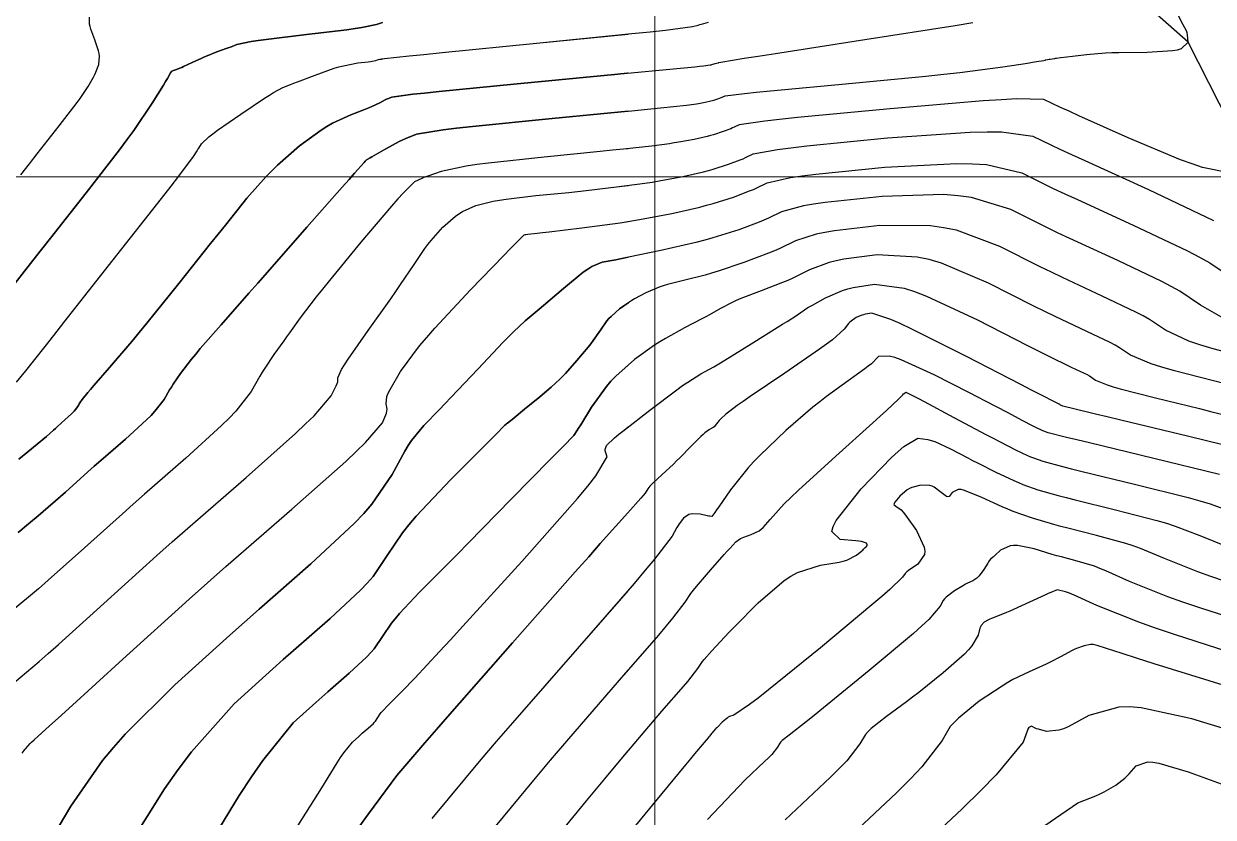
# Model space of a CAD drawing. Header units: metres. Extents: x 837117 to 838477, y 1189012 to 1191015.
# Drawn here: x 837839.2 to 837909.5, y 1189576 to 1189622.9 of the extents above; entities that cross this region are included whole.
import ezdxf

# ---------------------------------------------------------------- set-up
doc = ezdxf.new("R2010")
doc.units = ezdxf.units.M
doc.header["$LTSCALE"] = 0.3
doc.layers.add('COORD', color=7, linetype='Continuous', lineweight=20)
doc.layers.add('DRENAJE', color=5, linetype='Continuous', lineweight=25)
doc.layers.add('COTAS 10', color=1, linetype='Continuous')
doc.layers.add('COTAS INT', color=252, linetype='Continuous')

msp = doc.modelspace()

# ---------------------------------------------------------------- linework, layer by layer
at = {"layer": 'COORD'}
for p, q in [((837876.514, 1189013.872), (837876.514, 1191013.872)), ((837476.514, 1189613.872), (838476.514, 1189613.872))]:
    msp.add_line(p, q, dxfattribs=at)
at = {"layer": 'COTAS 10'}
for points, elevation in [([(837838.869, 1189597.172), (837839.417, 1189597.614), (837840.509, 1189598.518), (837840.92, 1189598.889), (837841.038, 1189598.994), (837841.158, 1189599.1), (837841.608, 1189599.491), (837841.998, 1189599.845), (837842.08, 1189599.927), (837842.152, 1189600.002), (837842.317, 1189600.216), (837842.421, 1189600.392), (837842.453, 1189600.444), (837842.487, 1189600.496), (837842.621, 1189600.694), (837842.959, 1189601.11), (837843.12, 1189601.3), (837843.311, 1189601.522), (837844.249, 1189602.594), (837845.564, 1189604.136), (837845.993, 1189604.655), (837846.451, 1189605.213), (837848.341, 1189607.559), (837850.222, 1189609.917), (837850.674, 1189610.483), (837851.097, 1189611.01), (837852.375, 1189612.599), (837853.513, 1189613.889), (837853.846, 1189614.228), (837854.187, 1189614.559), (837855.488, 1189615.691), (837856.775, 1189616.632), (837857.108, 1189616.842), (837857.43, 1189617.031), (837858.511, 1189617.535), (837859.392, 1189617.864), (837859.589, 1189617.943), (837859.765, 1189618.017), (837860.232, 1189618.243), (837860.544, 1189618.411), (837860.623, 1189618.45), (837860.698, 1189618.485), (837860.943, 1189618.581), (837862.184, 1189618.742), (837862.888, 1189618.817), (837863.749, 1189618.905), (837868.157, 1189619.337), (837872.877, 1189619.79), (837873.933, 1189619.892), (837874.881, 1189619.983), (837877.401, 1189620.229), (837878.868, 1189620.376), (837879.152, 1189620.405), (837879.384, 1189620.43), (837879.78, 1189620.477), (837879.837, 1189620.492), (837879.873, 1189620.502), (837879.946, 1189620.522), (837880.025, 1189620.544), (837880.069, 1189620.556), (837880.151, 1189620.579), (837880.27, 1189620.613), (837880.299, 1189620.621), (837880.414, 1189620.652), (837881.795, 1189620.876), (837882.622, 1189621.005), (837883.642, 1189621.165), (837888.933, 1189621.983), (837894.273, 1189622.818), (837895.324, 1189622.987)], 1760), ([(837874.923, 1189619.987), (837874.881, 1189619.983), (837873.933, 1189619.892), (837872.877, 1189619.79), (837868.157, 1189619.337), (837863.749, 1189618.905), (837862.888, 1189618.817), (837862.184, 1189618.742), (837860.943, 1189618.581), (837860.698, 1189618.485), (837860.623, 1189618.45), (837860.544, 1189618.411), (837860.232, 1189618.243), (837859.765, 1189618.017), (837859.589, 1189617.943), (837859.392, 1189617.864), (837858.511, 1189617.535), (837857.43, 1189617.031), (837857.108, 1189616.842), (837856.775, 1189616.632), (837855.488, 1189615.691), (837854.187, 1189614.559), (837853.846, 1189614.228), (837853.513, 1189613.889), (837852.375, 1189612.599), (837851.097, 1189611.01), (837850.674, 1189610.483), (837850.222, 1189609.917), (837848.341, 1189607.559), (837846.451, 1189605.213), (837845.993, 1189604.655), (837845.564, 1189604.136), (837844.249, 1189602.594), (837843.311, 1189601.522), (837843.12, 1189601.3), (837842.959, 1189601.11), (837842.621, 1189600.694), (837842.487, 1189600.496), (837842.453, 1189600.444), (837842.421, 1189600.392), (837842.317, 1189600.216), (837842.152, 1189600.002), (837842.08, 1189599.927), (837841.998, 1189599.845), (837841.608, 1189599.491), (837841.158, 1189599.1), (837841.038, 1189598.994), (837840.92, 1189598.889), (837840.509, 1189598.518), (837839.417, 1189597.614), (837838.869, 1189597.172)], 1760), ([(837910.038, 1189605.575), (837908.787, 1189606.282), (837907.559, 1189607.104), (837907.062, 1189607.38), (837906.498, 1189607.675), (837903.893, 1189608.913), (837901.068, 1189610.21), (837900.364, 1189610.542), (837899.696, 1189610.862), (837897.565, 1189611.924), (837895.24, 1189612.644), (837894.448, 1189612.749), (837893.592, 1189612.814), (837889.966, 1189612.709), (837886.589, 1189612.343), (837885.89, 1189612.244), (837885.294, 1189612.145), (837883.995, 1189611.795), (837883.224, 1189611.423), (837882.961, 1189611.31), (837882.676, 1189611.193), (837881.469, 1189610.736), (837879.942, 1189610.252), (837879.456, 1189610.119), (837878.942, 1189609.986), (837876.857, 1189609.507), (837874.948, 1189609.112), (837874.546, 1189609.032), (837874.198, 1189608.965), (837873.398, 1189608.829), (837872.774, 1189608.557), (837872.538, 1189608.404), (837872.275, 1189608.219), (837871.094, 1189607.269), (837869.919, 1189606.263), (837869.66, 1189606.042), (837869.428, 1189605.846), (837868.83, 1189605.346), (837868.148, 1189604.704), (837867.865, 1189604.419), (837867.54, 1189604.086), (837866.025, 1189602.495), (837864.45, 1189600.83), (837864.089, 1189600.451), (837863.759, 1189600.106), (837862.835, 1189599.158), (837862.113, 1189598.278), (837861.911, 1189597.977), (837861.707, 1189597.651), (837860.962, 1189596.268), (837859.767, 1189594.518), (837859.281, 1189593.961), (837858.727, 1189593.372), (837856.162, 1189590.986), (837853.099, 1189588.313), (837852.231, 1189587.544), (837851.355, 1189586.763), (837848.117, 1189583.838), (837845.167, 1189580.91), (837844.473, 1189580.126), (837843.831, 1189579.355), (837841.955, 1189576.667), (837840.258, 1189573.802)], 1770), ([(837840.258, 1189573.802), (837841.955, 1189576.667), (837843.831, 1189579.355), (837844.473, 1189580.126), (837845.167, 1189580.91), (837848.117, 1189583.838), (837851.355, 1189586.763), (837852.231, 1189587.544), (837853.099, 1189588.313), (837856.162, 1189590.986), (837858.727, 1189593.372), (837859.281, 1189593.961), (837859.767, 1189594.518), (837860.962, 1189596.268), (837861.707, 1189597.651), (837861.911, 1189597.977), (837862.113, 1189598.278), (837862.835, 1189599.158), (837863.759, 1189600.106), (837864.089, 1189600.451), (837864.45, 1189600.83), (837866.025, 1189602.495), (837867.54, 1189604.086), (837867.865, 1189604.419), (837868.148, 1189604.704), (837868.83, 1189605.346), (837869.428, 1189605.846), (837869.66, 1189606.042), (837869.919, 1189606.263), (837871.094, 1189607.269), (837872.275, 1189608.219), (837872.538, 1189608.404), (837872.774, 1189608.557), (837873.398, 1189608.829), (837874.198, 1189608.965), (837874.546, 1189609.032), (837874.923, 1189609.107)], 1770), ([(837909.923, 1189596.258), (837906.026, 1189597.221), (837902.224, 1189598.132), (837901.479, 1189598.312), (837900.868, 1189598.461), (837899.771, 1189598.736), (837899.531, 1189598.822), (837899.459, 1189598.852), (837899.385, 1189598.884), (837899.098, 1189599.018), (837898.649, 1189599.248), (837898.473, 1189599.341), (837898.274, 1189599.445), (837897.368, 1189599.926), (837896.062, 1189600.609), (837895.61, 1189600.841), (837895.12, 1189601.091), (837893.024, 1189602.151), (837891.09, 1189603.036), (837890.701, 1189603.176), (837890.376, 1189603.272), (837889.732, 1189603.238), (837889.317, 1189602.819), (837889.137, 1189602.671), (837888.929, 1189602.509), (837887.939, 1189601.811), (837886.659, 1189600.879), (837886.269, 1189600.57), (837885.862, 1189600.239), (837884.26, 1189598.86), (837882.72, 1189597.396), (837882.352, 1189597.011), (837882.01, 1189596.635), (837880.986, 1189595.351), (837880.293, 1189594.364), (837880.16, 1189594.176), (837880.051, 1189594.024), (837879.872, 1189593.78), (837879.759, 1189593.797), (837879.693, 1189593.81), (837879.611, 1189593.826), (837879.193, 1189593.914), (837878.728, 1189593.948), (837878.618, 1189593.93), (837878.515, 1189593.9), (837878.211, 1189593.694), (837877.954, 1189593.358), (837877.88, 1189593.246), (837877.806, 1189593.126), (837877.53, 1189592.623), (837876.496, 1189591.263), (837875.944, 1189590.602), (837875.277, 1189589.818), (837871.905, 1189585.957), (837868.079, 1189581.582), (837867.126, 1189580.473), (837866.218, 1189579.409), (837863.32, 1189575.937)], 1780), ([(837874.923, 1189589.413), (837871.905, 1189585.957), (837868.079, 1189581.582), (837867.126, 1189580.473), (837866.218, 1189579.409), (837863.32, 1189575.937)], 1780), ([(837912.373, 1189585.16), (837907.25, 1189586.8), (837906.132, 1189587.181), (837905.145, 1189587.528), (837902.663, 1189588.518), (837901.31, 1189589.134), (837901.034, 1189589.247), (837900.801, 1189589.335), (837900.314, 1189589.444), (837899.936, 1189589.3), (837899.771, 1189589.228), (837899.58, 1189589.143), (837898.673, 1189588.722), (837897.728, 1189588.284), (837897.513, 1189588.189), (837897.318, 1189588.105), (837896.785, 1189587.894), (837896.42, 1189587.756), (837896.332, 1189587.719), (837896.25, 1189587.681), (837896, 1189587.545), (837895.814, 1189587.343), (837895.771, 1189587.264), (837895.733, 1189587.174), (837895.629, 1189586.763), (837895.266, 1189586.133), (837895.065, 1189585.904), (837894.82, 1189585.652), (837893.569, 1189584.545), (837892.121, 1189583.382), (837891.75, 1189583.094), (837891.394, 1189582.821), (837890.217, 1189581.958), (837889.311, 1189581.243), (837889.125, 1189581.064), (837888.967, 1189580.893), (837888.631, 1189580.34), (837887.861, 1189579.347), (837887.43, 1189578.898), (837886.904, 1189578.374), (837884.218, 1189575.851)], 1790)]:
    msp.add_lwpolyline(points, dxfattribs=dict(at, elevation=elevation))
at = {"layer": 'COTAS INT'}
for points, elevation in [([(837860.392, 1189622.993), (837860.035, 1189622.866), (837859.18, 1189622.687), (837858.769, 1189622.625), (837858.283, 1189622.557), (837855.899, 1189622.27), (837853.518, 1189621.984), (837853.034, 1189621.918), (837852.626, 1189621.858), (837851.785, 1189621.687), (837851.393, 1189621.537), (837851.268, 1189621.491), (837851.136, 1189621.442), (837850.599, 1189621.247), (837850.018, 1189621.023), (837849.858, 1189620.956), (837849.699, 1189620.887), (837849.126, 1189620.619), (837848.627, 1189620.382), (837848.515, 1189620.332), (837848.413, 1189620.289), (837848.139, 1189620.191), (837847.972, 1189620.129), (837847.938, 1189620.109), (837847.909, 1189620.088), (837847.848, 1189620.003), (837847.667, 1189619.672), (837847.562, 1189619.496), (837847.434, 1189619.284), (837846.773, 1189618.212), (837845.678, 1189616.603), (837845.275, 1189616.051), (837844.83, 1189615.453), (837842.866, 1189612.911), (837840.758, 1189610.24), (837840.223, 1189609.562), (837839.709, 1189608.909), (837838.028, 1189606.772)], 1756), ([(837838.028, 1189606.772), (837839.709, 1189608.909), (837840.223, 1189609.562), (837840.758, 1189610.24), (837842.866, 1189612.911), (837844.83, 1189615.453), (837845.275, 1189616.051), (837845.678, 1189616.603), (837846.773, 1189618.212), (837847.434, 1189619.284), (837847.562, 1189619.496), (837847.667, 1189619.672), (837847.848, 1189620.003), (837847.909, 1189620.088), (837847.938, 1189620.109), (837847.972, 1189620.129), (837848.139, 1189620.191), (837848.413, 1189620.289), (837848.515, 1189620.332), (837848.627, 1189620.382), (837849.126, 1189620.619), (837849.699, 1189620.887), (837849.858, 1189620.956), (837850.018, 1189621.023), (837850.599, 1189621.247), (837851.136, 1189621.442), (837851.268, 1189621.491), (837851.393, 1189621.537), (837851.785, 1189621.687), (837852.626, 1189621.858), (837853.034, 1189621.918), (837853.518, 1189621.984), (837855.899, 1189622.27), (837858.283, 1189622.557), (837858.769, 1189622.625), (837859.18, 1189622.687), (837860.035, 1189622.866), (837860.392, 1189622.993)], 1756), ([(837838.737, 1189601.726), (837839.3, 1189602.403), (837840.426, 1189603.831), (837840.942, 1189604.485), (837841.546, 1189605.251), (837844.467, 1189608.951), (837847.323, 1189612.583), (837847.888, 1189613.307), (837848.353, 1189613.909), (837849.217, 1189615.063), (837849.423, 1189615.396), (837849.475, 1189615.481), (837849.524, 1189615.561), (837849.682, 1189615.824), (837850.125, 1189616.238), (837850.354, 1189616.415), (837850.629, 1189616.618), (837852.008, 1189617.576), (837853.412, 1189618.507), (837853.703, 1189618.693), (837853.953, 1189618.848), (837854.501, 1189619.149), (837854.959, 1189619.321), (837855.152, 1189619.394), (837855.372, 1189619.479), (837856.406, 1189619.88), (837857.535, 1189620.279), (837857.815, 1189620.362), (837858.081, 1189620.434), (837858.925, 1189620.595), (837859.55, 1189620.67), (837859.677, 1189620.688), (837859.785, 1189620.704), (837860.009, 1189620.751), (837860.103, 1189620.784), (837860.153, 1189620.798), (837860.241, 1189620.816), (837860.335, 1189620.83), (837860.363, 1189620.835), (837860.393, 1189620.84), (837860.509, 1189620.86), (837861.965, 1189621.012), (837862.838, 1189621.1), (837863.916, 1189621.207), (837869.509, 1189621.763), (837875.137, 1189622.33), (837876.237, 1189622.446), (837877.137, 1189622.544), (837878.734, 1189622.746), (837879.063, 1189622.837), (837879.164, 1189622.865), (837879.27, 1189622.894), (837879.689, 1189623.008)], 1758), ([(837838.834, 1189592.835), (837839.453, 1189593.344), (837840.02, 1189593.818), (837841.639, 1189595.226), (837842.963, 1189596.419), (837843.344, 1189596.757), (837843.731, 1189597.099), (837845.18, 1189598.361), (837846.437, 1189599.5), (837846.703, 1189599.764), (837846.933, 1189600.006), (837847.467, 1189600.697), (837847.8, 1189601.265), (837847.904, 1189601.43), (837848.013, 1189601.598), (837848.446, 1189602.236), (837849.096, 1189603.081), (837849.341, 1189603.38), (837849.615, 1189603.707), (837850.84, 1189605.123), (837852.478, 1189606.98), (837853.012, 1189607.585), (837853.581, 1189608.23), (837855.927, 1189610.886), (837858.01, 1189613.245), (837858.414, 1189613.702), (837858.742, 1189614.074), (837859.301, 1189614.712), (837859.361, 1189614.784), (837859.374, 1189614.8), (837859.421, 1189614.847), (837859.447, 1189614.865), (837859.459, 1189614.873), (837859.481, 1189614.883), (837859.663, 1189614.985), (837859.771, 1189615.046), (837859.904, 1189615.122), (837860.592, 1189615.518), (837861.387, 1189615.949), (837861.588, 1189616.047), (837861.78, 1189616.136), (837862.404, 1189616.382), (837863.981, 1189616.638), (837864.774, 1189616.734), (837865.722, 1189616.841), (837870.433, 1189617.318), (837875.131, 1189617.769), (837876.07, 1189617.861), (837876.852, 1189617.937), (837878.371, 1189618.093), (837878.843, 1189618.156), (837878.965, 1189618.175), (837879.084, 1189618.194), (837879.482, 1189618.269), (837879.825, 1189618.348), (837879.91, 1189618.37), (837879.99, 1189618.392), (837880.242, 1189618.472), (837880.441, 1189618.547), (837880.488, 1189618.567), (837880.532, 1189618.585), (837880.659, 1189618.647), (837881.814, 1189618.791), (837882.505, 1189618.861), (837883.358, 1189618.945), (837887.779, 1189619.36), (837892.536, 1189619.818), (837893.6, 1189619.929), (837894.554, 1189620.034), (837897.087, 1189620.358), (837898.565, 1189620.588), (837898.854, 1189620.634), (837899.091, 1189620.673), (837899.514, 1189620.748), (837899.599, 1189620.771), (837899.624, 1189620.777), (837899.649, 1189620.782), (837899.743, 1189620.799), (837899.845, 1189620.815), (837899.875, 1189620.819), (837899.906, 1189620.824), (837900.023, 1189620.844), (837900.17, 1189620.866), (837900.22, 1189620.873), (837900.274, 1189620.881), (837900.501, 1189620.91), (837900.892, 1189620.958), (837901.227, 1189620.999), (837902.045, 1189621.098), (837903.178, 1189621.191), (837903.555, 1189621.208), (837903.958, 1189621.221), (837905.641, 1189621.238), (837907.143, 1189621.323), (837907.432, 1189621.379), (837907.666, 1189621.45), (837908.054, 1189621.822), (837908.026, 1189622.264), (837907.999, 1189622.378), (837907.962, 1189622.488), (837907.759, 1189622.857), (837907.473, 1189623.419)], 1762), ([(837838.993, 1189613.987), (837839.505, 1189614.638), (837839.971, 1189615.229), (837841.265, 1189616.871), (837842.132, 1189617.993), (837842.328, 1189618.257), (837842.506, 1189618.501), (837842.989, 1189619.211), (837843.303, 1189619.762), (837843.374, 1189619.905), (837843.438, 1189620.044), (837843.609, 1189620.511), (837843.649, 1189621.002), (837843.629, 1189621.155), (837843.597, 1189621.316), (837843.369, 1189621.962), (837843.131, 1189622.592), (837843.092, 1189622.743), (837843.065, 1189622.884), (837843.061, 1189623.309)], 1754), ([(837838.993, 1189613.987), (837839.505, 1189614.638), (837839.971, 1189615.229), (837841.265, 1189616.871), (837842.132, 1189617.993), (837842.328, 1189618.257), (837842.506, 1189618.501), (837842.989, 1189619.211), (837843.303, 1189619.762), (837843.374, 1189619.905), (837843.438, 1189620.044), (837843.609, 1189620.511), (837843.649, 1189621.002), (837843.629, 1189621.155), (837843.597, 1189621.316), (837843.369, 1189621.962), (837843.131, 1189622.592), (837843.092, 1189622.743), (837843.065, 1189622.884), (837843.061, 1189623.309)], 1754), ([(837838.737, 1189601.726), (837839.3, 1189602.403), (837840.426, 1189603.831), (837840.942, 1189604.485), (837841.546, 1189605.251), (837844.467, 1189608.951), (837847.323, 1189612.583), (837847.888, 1189613.307), (837848.353, 1189613.909), (837849.217, 1189615.063), (837849.423, 1189615.396), (837849.475, 1189615.481), (837849.524, 1189615.561), (837849.682, 1189615.824), (837850.125, 1189616.238), (837850.354, 1189616.415), (837850.629, 1189616.618), (837852.008, 1189617.576), (837853.412, 1189618.507), (837853.703, 1189618.693), (837853.953, 1189618.848), (837854.501, 1189619.149), (837854.959, 1189619.321), (837855.152, 1189619.394), (837855.372, 1189619.479), (837856.406, 1189619.88), (837857.535, 1189620.279), (837857.815, 1189620.362), (837858.081, 1189620.434), (837858.925, 1189620.595), (837859.55, 1189620.67), (837859.677, 1189620.688), (837859.785, 1189620.704), (837860.009, 1189620.751), (837860.103, 1189620.784), (837860.153, 1189620.798), (837860.241, 1189620.816), (837860.335, 1189620.83), (837860.363, 1189620.835), (837860.393, 1189620.84), (837860.509, 1189620.86), (837861.965, 1189621.012), (837862.838, 1189621.1), (837863.916, 1189621.207), (837869.509, 1189621.763), (837874.923, 1189622.308)], 1758), ([(837910.567, 1189614.086), (837908.911, 1189614.423), (837908.29, 1189614.625), (837907.599, 1189614.873), (837904.519, 1189616.16), (837901.6, 1189617.478), (837901.012, 1189617.746), (837900.518, 1189617.972), (837899.529, 1189618.437), (837897.908, 1189618.469), (837897.017, 1189618.422), (837895.935, 1189618.35), (837890.426, 1189617.889), (837884.943, 1189617.366), (837883.877, 1189617.255), (837883.006, 1189617.159), (837881.493, 1189616.934), (837881.205, 1189616.795), (837881.106, 1189616.753), (837881, 1189616.709), (837880.549, 1189616.538), (837879.978, 1189616.357), (837879.797, 1189616.308), (837879.605, 1189616.258), (837878.825, 1189616.079), (837877.925, 1189615.909), (837877.656, 1189615.865), (837877.379, 1189615.822), (837876.309, 1189615.678), (837874.651, 1189615.497), (837874.002, 1189615.431), (837873.272, 1189615.358), (837869.953, 1189615.035), (837866.674, 1189614.68), (837865.97, 1189614.586), (837865.354, 1189614.495), (837863.865, 1189614.182), (837863.068, 1189613.905), (837862.888, 1189613.836), (837862.726, 1189613.771), (837862.29, 1189613.564), (837861.609, 1189612.906), (837861.293, 1189612.557), (837860.922, 1189612.135), (837859.121, 1189610.007), (837857.253, 1189607.736), (837856.84, 1189607.225), (837856.472, 1189606.764), (837855.52, 1189605.522), (837854.882, 1189604.635), (837854.713, 1189604.399), (837854.547, 1189604.166), (837853.973, 1189603.356), (837853.428, 1189602.544), (837853.281, 1189602.31), (837853.134, 1189602.072), (837852.616, 1189601.177), (837851.714, 1189600.011), (837851.325, 1189599.602), (837850.876, 1189599.155), (837848.753, 1189597.23), (837846.305, 1189595.098), (837845.651, 1189594.521), (837845.007, 1189593.949), (837842.77, 1189591.933), (837840.623, 1189590.022), (837840.037, 1189589.517), (837839.454, 1189589.023), (837837.378, 1189587.325)], 1764), ([(837874.923, 1189617.749), (837870.433, 1189617.318), (837865.722, 1189616.841), (837864.774, 1189616.734), (837863.981, 1189616.638), (837862.404, 1189616.382), (837861.78, 1189616.136), (837861.588, 1189616.047), (837861.387, 1189615.949), (837860.592, 1189615.518), (837859.904, 1189615.122), (837859.771, 1189615.046), (837859.663, 1189614.985), (837859.481, 1189614.883), (837859.459, 1189614.873), (837859.447, 1189614.865), (837859.421, 1189614.847), (837859.374, 1189614.8), (837859.361, 1189614.784), (837859.301, 1189614.712), (837858.742, 1189614.074), (837858.414, 1189613.702), (837858.01, 1189613.245), (837855.927, 1189610.886), (837853.581, 1189608.23), (837853.012, 1189607.585), (837852.478, 1189606.98), (837850.84, 1189605.123), (837849.615, 1189603.707), (837849.341, 1189603.38), (837849.096, 1189603.081), (837848.446, 1189602.236), (837848.013, 1189601.598), (837847.904, 1189601.43), (837847.8, 1189601.265), (837847.467, 1189600.697), (837846.933, 1189600.006), (837846.703, 1189599.764), (837846.437, 1189599.5), (837845.18, 1189598.361), (837843.731, 1189597.099), (837843.344, 1189596.757), (837842.963, 1189596.419), (837841.639, 1189595.226), (837840.02, 1189593.818), (837839.453, 1189593.344), (837838.834, 1189592.835)], 1762), ([(837838.583, 1189583.957), (837840.074, 1189585.211), (837840.621, 1189585.69), (837841.227, 1189586.226), (837843.901, 1189588.64), (837847.051, 1189591.48), (837847.957, 1189592.284), (837848.878, 1189593.097), (837852.325, 1189596.099), (837855.253, 1189598.697), (837855.845, 1189599.254), (837856.344, 1189599.741), (837857.356, 1189600.916), (837857.658, 1189601.516), (837857.708, 1189601.64), (837857.744, 1189601.746), (837857.751, 1189601.979), (837857.974, 1189602.479), (837858.146, 1189602.753), (837858.365, 1189603.086), (837859.552, 1189604.781), (837860.879, 1189606.644), (837861.186, 1189607.084), (837861.466, 1189607.491), (837862.259, 1189608.685), (837862.9, 1189609.618), (837863.085, 1189609.86), (837863.272, 1189610.096), (837863.973, 1189610.887), (837864.709, 1189611.539), (837864.919, 1189611.686), (837865.13, 1189611.818), (837865.914, 1189612.175), (837866.946, 1189612.422), (837867.313, 1189612.486), (837867.717, 1189612.547), (837869.472, 1189612.752), (837871.414, 1189612.946), (837871.935, 1189613.001), (837872.449, 1189613.057), (837874.247, 1189613.264), (837875.915, 1189613.488), (837876.346, 1189613.554), (837876.765, 1189613.623), (837878.169, 1189613.888), (837879.384, 1189614.167), (837879.683, 1189614.245), (837879.966, 1189614.322), (837880.856, 1189614.604), (837881.559, 1189614.87), (837881.724, 1189614.938), (837881.878, 1189615.004), (837882.327, 1189615.221), (837883.769, 1189615.488), (837884.548, 1189615.585), (837885.492, 1189615.692), (837890.272, 1189616.163), (837895.154, 1189616.505), (837896.161, 1189616.531), (837897.019, 1189616.527), (837898.874, 1189616.266), (837900.461, 1189615.504), (837901.15, 1189615.185), (837901.946, 1189614.82), (837905.724, 1189613.108), (837909.556, 1189611.287)], 1766), ([(837874.923, 1189615.527), (837874.651, 1189615.497), (837874.002, 1189615.431), (837873.272, 1189615.358), (837869.953, 1189615.035), (837866.674, 1189614.68), (837865.97, 1189614.586), (837865.354, 1189614.495), (837863.865, 1189614.182), (837863.068, 1189613.905), (837862.888, 1189613.836), (837862.726, 1189613.771), (837862.29, 1189613.564), (837861.609, 1189612.906), (837861.293, 1189612.557), (837860.922, 1189612.135), (837859.121, 1189610.007), (837857.253, 1189607.736), (837856.84, 1189607.225), (837856.472, 1189606.764), (837855.52, 1189605.522), (837854.882, 1189604.635), (837854.713, 1189604.399), (837854.547, 1189604.166), (837853.973, 1189603.356), (837853.428, 1189602.544), (837853.281, 1189602.31), (837853.134, 1189602.072), (837852.616, 1189601.177), (837851.714, 1189600.011), (837851.325, 1189599.602), (837850.876, 1189599.155), (837848.753, 1189597.23), (837846.305, 1189595.098), (837845.651, 1189594.521), (837845.007, 1189593.949), (837842.77, 1189591.933), (837840.623, 1189590.022), (837840.037, 1189589.517), (837839.454, 1189589.023), (837837.378, 1189587.325)], 1764), ([(837839.067, 1189579.796), (837839.203, 1189579.957), (837839.241, 1189580.002), (837839.278, 1189580.047), (837839.41, 1189580.211), (837839.548, 1189580.37), (837839.63, 1189580.452), (837839.789, 1189580.589), (837840.693, 1189581.399), (837841.205, 1189581.863), (837841.83, 1189582.43), (837845.031, 1189585.347), (837848.962, 1189588.895), (837850.047, 1189589.861), (837851.13, 1189590.82), (837855.031, 1189594.222), (837858.222, 1189597.045), (837858.858, 1189597.639), (837859.386, 1189598.152), (837860.4, 1189599.325), (837860.623, 1189599.887), (837860.654, 1189600.014), (837860.671, 1189600.129), (837860.617, 1189600.44), (837860.66, 1189600.874), (837860.737, 1189601.066), (837860.843, 1189601.289), (837861.462, 1189602.352), (837862.586, 1189603.865), (837863.01, 1189604.37), (837863.483, 1189604.914), (837865.6, 1189607.191), (837867.57, 1189609.223), (837867.949, 1189609.612), (837868.258, 1189609.926), (837868.774, 1189610.433), (837868.837, 1189610.448), (837868.86, 1189610.452), (837868.884, 1189610.456), (837868.991, 1189610.468), (837869.555, 1189610.534), (837869.867, 1189610.571), (837870.247, 1189610.616), (837872.185, 1189610.849), (837874.45, 1189611.153), (837875.037, 1189611.244), (837875.606, 1189611.337), (837877.513, 1189611.697), (837879.163, 1189612.077), (837879.569, 1189612.182), (837879.954, 1189612.287), (837881.162, 1189612.67), (837882.117, 1189613.032), (837882.342, 1189613.124), (837882.551, 1189613.213), (837883.161, 1189613.508), (837884.531, 1189613.816), (837885.219, 1189613.914), (837886.04, 1189614.018), (837890.119, 1189614.436), (837894.373, 1189614.659), (837895.305, 1189614.64), (837896.13, 1189614.586), (837898.22, 1189614.095), (837900.078, 1189613.183), (837900.757, 1189612.864), (837901.507, 1189612.515), (837904.808, 1189611.011), (837908.027, 1189609.481), (837908.724, 1189609.116), (837909.338, 1189608.776), (837910.855, 1189607.76)], 1768), ([(837838.583, 1189583.957), (837840.074, 1189585.211), (837840.621, 1189585.69), (837841.227, 1189586.226), (837843.901, 1189588.64), (837847.051, 1189591.48), (837847.957, 1189592.284), (837848.878, 1189593.097), (837852.325, 1189596.099), (837855.253, 1189598.697), (837855.845, 1189599.254), (837856.344, 1189599.741), (837857.356, 1189600.916), (837857.658, 1189601.516), (837857.708, 1189601.64), (837857.744, 1189601.746), (837857.751, 1189601.979), (837857.974, 1189602.479), (837858.146, 1189602.753), (837858.365, 1189603.086), (837859.552, 1189604.781), (837860.879, 1189606.644), (837861.186, 1189607.084), (837861.466, 1189607.491), (837862.259, 1189608.685), (837862.9, 1189609.618), (837863.085, 1189609.86), (837863.272, 1189610.096), (837863.973, 1189610.887), (837864.709, 1189611.539), (837864.919, 1189611.686), (837865.13, 1189611.818), (837865.914, 1189612.175), (837866.946, 1189612.422), (837867.313, 1189612.486), (837867.717, 1189612.547), (837869.472, 1189612.752), (837871.414, 1189612.946), (837871.935, 1189613.001), (837872.449, 1189613.057), (837874.247, 1189613.264), (837874.923, 1189613.355)], 1766), ([(837839.067, 1189579.796), (837839.203, 1189579.957), (837839.241, 1189580.002), (837839.278, 1189580.047), (837839.41, 1189580.211), (837839.548, 1189580.37), (837839.63, 1189580.452), (837839.789, 1189580.589), (837840.693, 1189581.399), (837841.205, 1189581.863), (837841.83, 1189582.43), (837845.031, 1189585.347), (837848.962, 1189588.895), (837850.047, 1189589.861), (837851.13, 1189590.82), (837855.031, 1189594.222), (837858.222, 1189597.045), (837858.858, 1189597.639), (837859.386, 1189598.152), (837860.4, 1189599.325), (837860.623, 1189599.887), (837860.654, 1189600.014), (837860.671, 1189600.129), (837860.617, 1189600.44), (837860.66, 1189600.874), (837860.737, 1189601.066), (837860.843, 1189601.289), (837861.462, 1189602.352), (837862.586, 1189603.865), (837863.01, 1189604.37), (837863.483, 1189604.914), (837865.6, 1189607.191), (837867.57, 1189609.223), (837867.949, 1189609.612), (837868.258, 1189609.926), (837868.774, 1189610.433), (837868.837, 1189610.448), (837868.86, 1189610.452), (837868.884, 1189610.456), (837868.991, 1189610.468), (837869.555, 1189610.534), (837869.867, 1189610.571), (837870.247, 1189610.616), (837872.185, 1189610.849), (837874.45, 1189611.153), (837874.923, 1189611.226)], 1768), ([(837913.351, 1189602.693), (837909.54, 1189603.702), (837908.761, 1189603.939), (837908.102, 1189604.159), (837906.72, 1189604.804), (837905.781, 1189605.433), (837905.401, 1189605.643), (837904.969, 1189605.869), (837902.977, 1189606.816), (837900.628, 1189607.905), (837899.972, 1189608.22), (837899.313, 1189608.541), (837896.911, 1189609.753), (837894.351, 1189610.702), (837893.592, 1189610.858), (837892.811, 1189610.969), (837889.812, 1189610.982), (837887.138, 1189610.669), (837886.561, 1189610.573), (837886.057, 1189610.474), (837884.829, 1189610.082), (837883.897, 1189609.632), (837883.579, 1189609.496), (837883.235, 1189609.354), (837881.776, 1189608.802), (837880.25, 1189608.285), (837879.864, 1189608.166), (837879.494, 1189608.058), (837878.289, 1189607.757), (837877.264, 1189607.501), (837877.008, 1189607.422), (837876.764, 1189607.34), (837875.982, 1189607.012), (837875.312, 1189606.651), (837875.139, 1189606.548), (837874.971, 1189606.443), (837874.41, 1189606.051), (837873.917, 1189605.616), (837873.793, 1189605.484), (837873.674, 1189605.347), (837873.287, 1189604.809), (837872.86, 1189604.185), (837872.715, 1189603.994), (837872.558, 1189603.794), (837871.895, 1189603.002), (837871.212, 1189602.246), (837871.042, 1189602.067), (837870.881, 1189601.903), (837870.368, 1189601.421), (837869.849, 1189600.982), (837869.685, 1189600.844), (837869.511, 1189600.7), (837868.805, 1189600.121), (837868.183, 1189599.616), (837868.061, 1189599.518), (837867.961, 1189599.439), (837867.783, 1189599.305), (837867.738, 1189599.277), (837867.723, 1189599.265), (837867.706, 1189599.25), (837867.632, 1189599.179), (837867.092, 1189598.636), (837866.781, 1189598.323), (837866.4, 1189597.94), (837864.441, 1189595.97), (837862.395, 1189593.803), (837861.958, 1189593.295), (837861.579, 1189592.828), (837860.678, 1189591.476), (837859.836, 1189590.242), (837859.493, 1189589.849), (837859.102, 1189589.434), (837857.292, 1189587.75), (837855.132, 1189585.864), (837854.52, 1189585.322), (837853.901, 1189584.771), (837851.617, 1189582.708), (837849.085, 1189579.872), (837848.31, 1189578.834), (837847.503, 1189577.686), (837844.325, 1189572.626)], 1772), ([(837911.018, 1189601.43), (837907.262, 1189602.402), (837906.509, 1189602.619), (837905.881, 1189602.813), (837904.652, 1189603.326), (837904.002, 1189603.761), (837903.739, 1189603.907), (837903.44, 1189604.063), (837902.061, 1189604.719), (837900.189, 1189605.6), (837899.579, 1189605.898), (837898.93, 1189606.22), (837896.257, 1189607.581), (837893.461, 1189608.76), (837892.735, 1189608.968), (837892.03, 1189609.123), (837889.659, 1189609.255), (837887.686, 1189608.995), (837887.233, 1189608.903), (837886.82, 1189608.803), (837885.663, 1189608.369), (837884.678, 1189607.88), (837884.374, 1189607.745), (837884.055, 1189607.61), (837882.79, 1189607.122), (837881.596, 1189606.665), (837881.323, 1189606.55), (837881.075, 1189606.44), (837880.384, 1189606.08), (837879.739, 1189605.706), (837879.519, 1189605.586), (837879.281, 1189605.46), (837878.271, 1189604.944), (837877.131, 1189604.315), (837876.811, 1189604.117), (837876.489, 1189603.907), (837875.308, 1189603.065), (837874.192, 1189602.079), (837873.91, 1189601.78), (837873.64, 1189601.469), (837872.765, 1189600.252), (837872.119, 1189599.208), (837871.994, 1189599.007), (837871.892, 1189598.844), (837871.719, 1189598.571), (837871.7, 1189598.551), (837871.696, 1189598.546), (837871.692, 1189598.543), (837871.681, 1189598.536), (837871.116, 1189597.964), (837870.763, 1189597.604), (837870.324, 1189597.158), (837868.027, 1189594.82), (837865.457, 1189592.205), (837864.845, 1189591.584), (837864.277, 1189591.009), (837862.587, 1189589.302), (837861.395, 1189588.04), (837861.141, 1189587.744), (837860.92, 1189587.472), (837860.395, 1189586.684), (837859.904, 1189585.965), (837859.704, 1189585.736), (837859.477, 1189585.495), (837858.423, 1189584.514), (837857.164, 1189583.416), (837856.808, 1189583.1), (837856.448, 1189582.779), (837855.117, 1189581.577), (837853.31, 1189579.358), (837852.649, 1189578.396), (837851.918, 1189577.283), (837848.7, 1189572.006)], 1774), ([(837855.141, 1189575.124), (837856.8, 1189577.736), (837857.712, 1189579.231), (837857.918, 1189579.546), (837858.106, 1189579.818), (837858.617, 1189580.447), (837858.994, 1189580.787), (837859.096, 1189580.878), (837859.197, 1189580.967), (837859.553, 1189581.278), (837859.852, 1189581.556), (837859.916, 1189581.624), (837859.973, 1189581.689), (837860.112, 1189581.893), (837860.26, 1189582.116), (837860.323, 1189582.193), (837860.395, 1189582.276), (837860.732, 1189582.634), (837861.215, 1189583.121), (837861.379, 1189583.287), (837861.555, 1189583.466), (837862.299, 1189584.223), (837863.775, 1189585.795), (837864.413, 1189586.487), (837865.149, 1189587.291), (837868.636, 1189591.124), (837871.927, 1189594.849), (837872.541, 1189595.585), (837873.025, 1189596.193), (837873.696, 1189597.32), (837873.585, 1189597.598), (837873.576, 1189597.671), (837873.576, 1189597.741), (837873.653, 1189597.979), (837874.129, 1189598.437), (837874.38, 1189598.647), (837874.683, 1189598.893), (837876.206, 1189600.079), (837877.802, 1189601.27), (837878.149, 1189601.519), (837878.456, 1189601.733), (837879.226, 1189602.213), (837879.991, 1189602.638), (837880.295, 1189602.817), (837880.639, 1189603.023), (837882.214, 1189603.99), (837883.749, 1189604.948), (837884.067, 1189605.148), (837884.34, 1189605.319), (837884.942, 1189605.705), (837885.188, 1189605.874), (837885.237, 1189605.909), (837885.278, 1189605.939), (837885.355, 1189606.005), (837885.56, 1189606.134), (837885.68, 1189606.203), (837885.829, 1189606.287), (837886.596, 1189606.71), (837887.619, 1189607.151), (837887.929, 1189607.246), (837888.25, 1189607.329), (837889.505, 1189607.528), (837891.25, 1189607.278), (837891.879, 1189607.077), (837892.572, 1189606.819), (837895.602, 1189605.41), (837898.548, 1189603.899), (837899.187, 1189603.576), (837899.749, 1189603.295), (837901.145, 1189602.622), (837901.911, 1189602.257), (837902.077, 1189602.17), (837902.223, 1189602.09), (837902.584, 1189601.848), (837903.267, 1189601.563), (837903.616, 1189601.455), (837904.034, 1189601.334), (837906.121, 1189600.794), (837908.724, 1189600.16), (837909.467, 1189599.98), (837910.22, 1189599.799)], 1776), ([(837844.325, 1189572.626), (837847.503, 1189577.686), (837848.31, 1189578.834), (837849.085, 1189579.872), (837851.617, 1189582.708), (837853.901, 1189584.771), (837854.52, 1189585.322), (837855.132, 1189585.864), (837857.292, 1189587.75), (837859.102, 1189589.434), (837859.493, 1189589.849), (837859.836, 1189590.242), (837860.678, 1189591.476), (837861.579, 1189592.828), (837861.958, 1189593.295), (837862.395, 1189593.803), (837864.441, 1189595.97), (837866.4, 1189597.94), (837866.781, 1189598.323), (837867.092, 1189598.636), (837867.632, 1189599.179), (837867.706, 1189599.25), (837867.723, 1189599.265), (837867.738, 1189599.277), (837867.783, 1189599.305), (837867.961, 1189599.439), (837868.061, 1189599.518), (837868.183, 1189599.616), (837868.805, 1189600.121), (837869.511, 1189600.7), (837869.685, 1189600.844), (837869.849, 1189600.982), (837870.368, 1189601.421), (837870.881, 1189601.903), (837871.042, 1189602.067), (837871.212, 1189602.246), (837871.895, 1189603.002), (837872.558, 1189603.794), (837872.715, 1189603.994), (837872.86, 1189604.185), (837873.287, 1189604.809), (837873.674, 1189605.347), (837873.793, 1189605.484), (837873.917, 1189605.616), (837874.41, 1189606.051), (837874.923, 1189606.41)], 1772), ([(837912.126, 1189597.53), (837908.103, 1189598.513), (837904.08, 1189599.474), (837903.268, 1189599.668), (837902.588, 1189599.831), (837901.224, 1189600.159), (837900.807, 1189600.267), (837900.723, 1189600.291), (837900.653, 1189600.313), (837900.517, 1189600.37), (837900.445, 1189600.418), (837900.415, 1189600.434), (837900.382, 1189600.451), (837900.229, 1189600.524), (837899.31, 1189600.99), (837898.794, 1189601.255), (837898.165, 1189601.578), (837894.948, 1189603.239), (837891.682, 1189604.877), (837891.023, 1189605.186), (837890.469, 1189605.432), (837889.352, 1189605.802), (837888.951, 1189605.738), (837888.848, 1189605.711), (837888.749, 1189605.681), (837888.422, 1189605.54), (837888.128, 1189605.335), (837888.05, 1189605.264), (837887.973, 1189605.187), (837887.709, 1189604.859), (837887.016, 1189604.237), (837886.67, 1189603.975), (837886.256, 1189603.673), (837884.205, 1189602.259), (837882.151, 1189600.87), (837881.735, 1189600.584), (837881.386, 1189600.34), (837880.68, 1189599.818), (837880.434, 1189599.584), (837880.376, 1189599.523), (837880.321, 1189599.463), (837880.157, 1189599.258), (837880.011, 1189599.088), (837879.968, 1189599.05), (837879.923, 1189599.016), (837879.748, 1189598.927), (837879.469, 1189598.736), (837879.358, 1189598.639), (837879.232, 1189598.522), (837878.654, 1189597.939), (837877.979, 1189597.249), (837877.792, 1189597.065), (837877.605, 1189596.883), (837876.929, 1189596.252), (837876.39, 1189595.75), (837876.289, 1189595.65), (837876.21, 1189595.568), (837876.099, 1189595.411), (837875.933, 1189595.166), (837875.819, 1189595.029), (837875.675, 1189594.861), (837874.91, 1189594.001), (837873.281, 1189592.181), (837872.594, 1189591.407), (837871.803, 1189590.516), (837868.094, 1189586.325), (837864.381, 1189582.107), (837863.588, 1189581.198), (837862.897, 1189580.403), (837861.251, 1189578.468), (837859.563, 1189576.205), (837858.844, 1189575.203)], 1778), ([(837848.7, 1189572.006), (837851.918, 1189577.283), (837852.649, 1189578.396), (837853.31, 1189579.358), (837855.117, 1189581.577), (837856.448, 1189582.779), (837856.808, 1189583.1), (837857.164, 1189583.416), (837858.423, 1189584.514), (837859.477, 1189585.495), (837859.704, 1189585.736), (837859.904, 1189585.965), (837860.395, 1189586.684), (837860.92, 1189587.472), (837861.141, 1189587.744), (837861.395, 1189588.04), (837862.587, 1189589.302), (837864.277, 1189591.009), (837864.845, 1189591.584), (837865.457, 1189592.205), (837868.027, 1189594.82), (837870.324, 1189597.158), (837870.763, 1189597.604), (837871.116, 1189597.964), (837871.681, 1189598.536), (837871.692, 1189598.543), (837871.696, 1189598.546), (837871.7, 1189598.551), (837871.719, 1189598.571), (837871.892, 1189598.844), (837871.994, 1189599.007), (837872.119, 1189599.208), (837872.765, 1189600.252), (837873.64, 1189601.469), (837873.91, 1189601.78), (837874.192, 1189602.079), (837874.923, 1189602.725)], 1774), ([(837865.388, 1189573.405), (837869.339, 1189578.189), (837870.338, 1189579.379), (837871.295, 1189580.511), (837874.411, 1189584.113), (837876.739, 1189586.778), (837877.2, 1189587.32), (837877.581, 1189587.776), (837878.295, 1189588.715), (837878.642, 1189589.239), (837878.793, 1189589.433), (837878.967, 1189589.649), (837879.791, 1189590.606), (837880.618, 1189591.53), (837880.794, 1189591.725), (837880.947, 1189591.893), (837881.309, 1189592.278), (837881.575, 1189592.475), (837881.667, 1189592.524), (837881.768, 1189592.57), (837882.202, 1189592.719), (837882.672, 1189592.937), (837882.796, 1189593.027), (837882.916, 1189593.129), (837883.328, 1189593.607), (837884.164, 1189594.523), (837884.552, 1189594.901), (837885.008, 1189595.334), (837887.22, 1189597.35), (837889.408, 1189599.313), (837889.848, 1189599.713), (837890.217, 1189600.05), (837890.952, 1189600.748), (837891.176, 1189600.982), (837891.223, 1189601.027), (837891.263, 1189601.064), (837891.354, 1189601.125), (837891.821, 1189600.901), (837892.098, 1189600.757), (837892.439, 1189600.579), (837894.205, 1189599.643), (837896.1, 1189598.638), (837896.523, 1189598.416), (837896.9, 1189598.218), (837897.895, 1189597.709), (837898.565, 1189597.395), (837898.738, 1189597.321), (837898.906, 1189597.252), (837899.467, 1189597.051), (837900.619, 1189596.743), (837901.16, 1189596.608), (837901.796, 1189596.451), (837904.895, 1189595.704), (837908.07, 1189594.903), (837908.755, 1189594.713), (837909.355, 1189594.536), (837910.822, 1189594.009)], 1782), ([(837855.141, 1189575.124), (837856.8, 1189577.736), (837857.712, 1189579.231), (837857.918, 1189579.546), (837858.106, 1189579.818), (837858.617, 1189580.447), (837858.994, 1189580.787), (837859.096, 1189580.878), (837859.197, 1189580.967), (837859.553, 1189581.278), (837859.852, 1189581.556), (837859.916, 1189581.624), (837859.973, 1189581.689), (837860.112, 1189581.893), (837860.26, 1189582.116), (837860.323, 1189582.193), (837860.395, 1189582.276), (837860.732, 1189582.634), (837861.215, 1189583.121), (837861.379, 1189583.287), (837861.555, 1189583.466), (837862.299, 1189584.223), (837863.775, 1189585.795), (837864.413, 1189586.487), (837865.149, 1189587.291), (837868.636, 1189591.124), (837871.927, 1189594.849), (837872.541, 1189595.585), (837873.025, 1189596.193), (837873.696, 1189597.32), (837873.585, 1189597.598), (837873.576, 1189597.671), (837873.576, 1189597.741), (837873.653, 1189597.979), (837874.129, 1189598.437), (837874.38, 1189598.647), (837874.683, 1189598.893), (837874.923, 1189599.08)], 1776), ([(837867.456, 1189570.873), (837872.46, 1189576.969), (837873.549, 1189578.285), (837874.511, 1189579.44), (837876.917, 1189582.268), (837878.201, 1189583.739), (837878.456, 1189584.037), (837878.666, 1189584.289), (837879.059, 1189584.807), (837879.251, 1189585.096), (837879.334, 1189585.203), (837879.43, 1189585.322), (837879.885, 1189585.85), (837880.632, 1189586.651), (837880.912, 1189586.942), (837881.225, 1189587.263), (837882.619, 1189588.672), (837884.158, 1189589.991), (837884.562, 1189590.255), (837884.957, 1189590.474), (837886.301, 1189590.903), (837887.408, 1189591.079), (837887.653, 1189591.14), (837887.871, 1189591.207), (837888.435, 1189591.492), (837888.749, 1189591.752), (837888.809, 1189591.803), (837888.858, 1189591.846), (837888.937, 1189591.922), (837888.953, 1189591.945), (837888.962, 1189591.953), (837888.973, 1189591.962), (837889.029, 1189592.001), (837889.071, 1189592.06), (837889.072, 1189592.081), (837889.069, 1189592.104), (837889.021, 1189592.206), (837888.737, 1189592.309), (837888.585, 1189592.333), (837888.402, 1189592.355), (837887.474, 1189592.417), (837886.974, 1189592.906), (837887.06, 1189593.197), (837887.243, 1189593.555), (837888.718, 1189595.412), (837890.514, 1189597.269), (837890.9, 1189597.627), (837891.238, 1189597.918), (837892.059, 1189598.408), (837892.664, 1189598.344), (837892.866, 1189598.285), (837893.083, 1189598.209), (837893.992, 1189597.787), (837895.019, 1189597.248), (837895.31, 1189597.097), (837895.604, 1189596.947), (837896.692, 1189596.4), (837897.745, 1189595.907), (837898.017, 1189595.79), (837898.28, 1189595.682), (837899.162, 1189595.365), (837900.371, 1189595.026), (837900.84, 1189594.904), (837901.369, 1189594.77), (837903.764, 1189594.186), (837906.217, 1189593.548), (837906.782, 1189593.38), (837907.298, 1189593.216), (837908.746, 1189592.654), (837910.402, 1189591.989)], 1784), ([(837910.261, 1189589.944), (837909.398, 1189590.239), (837908.632, 1189590.511), (837906.669, 1189591.299), (837905.24, 1189591.896), (837904.81, 1189592.048), (837904.365, 1189592.193), (837902.633, 1189592.669), (837900.941, 1189593.089), (837900.521, 1189593.2), (837900.122, 1189593.309), (837898.857, 1189593.68), (837897.71, 1189594.085), (837897.386, 1189594.215), (837897.058, 1189594.352), (837895.85, 1189594.912), (837894.835, 1189595.326), (837894.629, 1189595.371), (837894.456, 1189595.387), (837894.102, 1189595.195), (837893.915, 1189594.961), (837893.848, 1189594.951), (837893.773, 1189594.964), (837893.447, 1189595.207), (837893.038, 1189595.515), (837892.912, 1189595.569), (837892.779, 1189595.609), (837892.252, 1189595.641), (837891.717, 1189595.508), (837891.579, 1189595.443), (837891.445, 1189595.367), (837891.001, 1189594.993), (837890.711, 1189594.627), (837890.674, 1189594.557), (837890.657, 1189594.5), (837890.756, 1189594.403), (837891.08, 1189594.175), (837891.206, 1189594.035), (837891.347, 1189593.861), (837891.986, 1189592.954), (837892.449, 1189591.964), (837892.479, 1189591.739), (837892.466, 1189591.534), (837892.067, 1189590.968), (837891.517, 1189590.59), (837891.41, 1189590.503), (837891.322, 1189590.424), (837891.168, 1189590.203), (837890.406, 1189589.459), (837889.935, 1189589.05), (837889.352, 1189588.553), (837886.308, 1189586.028), (837883.223, 1189583.532), (837882.614, 1189583.053), (837882.111, 1189582.667), (837881.178, 1189582.039), (837880.927, 1189581.959), (837880.853, 1189581.918), (837880.778, 1189581.868), (837880.49, 1189581.622), (837880.229, 1189581.358), (837880.171, 1189581.298), (837880.118, 1189581.244), (837879.978, 1189581.094), (837879.893, 1189580.995), (837879.875, 1189580.973), (837879.86, 1189580.953), (837879.824, 1189580.899), (837879.751, 1189580.802), (837879.711, 1189580.755), (837879.664, 1189580.699), (837879.424, 1189580.424), (837878.862, 1189579.759), (837878.612, 1189579.456), (837878.32, 1189579.103), (837876.925, 1189577.401), (837874.643, 1189574.629)], 1786), ([(837858.844, 1189575.203), (837859.563, 1189576.205), (837861.251, 1189578.468), (837862.897, 1189580.403), (837863.588, 1189581.198), (837864.381, 1189582.107), (837868.094, 1189586.325), (837871.803, 1189590.516), (837872.594, 1189591.407), (837873.281, 1189592.181), (837874.91, 1189594.001), (837874.923, 1189594.016)], 1778), ([(837913.279, 1189586.923), (837908.744, 1189588.378), (837907.747, 1189588.719), (837906.861, 1189589.033), (837904.593, 1189589.943), (837903.182, 1189590.576), (837902.837, 1189590.715), (837902.512, 1189590.838), (837901.502, 1189591.151), (837900.574, 1189591.39), (837900.3, 1189591.465), (837900.02, 1189591.546), (837898.946, 1189591.87), (837897.962, 1189592.074), (837897.737, 1189592.078), (837897.533, 1189592.059), (837896.968, 1189591.801), (837896.616, 1189591.469), (837896.546, 1189591.405), (837896.487, 1189591.351), (837896.374, 1189591.257), (837896.29, 1189591.154), (837896.25, 1189591.095), (837896.202, 1189591.024), (837895.969, 1189590.658), (837895.697, 1189590.281), (837895.625, 1189590.202), (837895.555, 1189590.134), (837895.313, 1189589.982), (837895.008, 1189589.843), (837894.897, 1189589.783), (837894.775, 1189589.714), (837894.241, 1189589.389), (837893.742, 1189589.015), (837893.643, 1189588.916), (837893.56, 1189588.819), (837893.398, 1189588.483), (837892.721, 1189587.702), (837892.313, 1189587.324), (837891.809, 1189586.876), (837889.191, 1189584.673), (837886.49, 1189582.469), (837885.934, 1189582.02), (837885.461, 1189581.641), (837884.445, 1189580.852), (837884.05, 1189580.541), (837883.97, 1189580.463), (837883.901, 1189580.388), (837883.755, 1189580.148), (837883.42, 1189579.716), (837883.232, 1189579.521), (837883.003, 1189579.293), (837881.835, 1189578.195), (837879.624, 1189575.873)], 1788), ([(837911.467, 1189583.398), (837906.055, 1189585.08), (837905.006, 1189585.409), (837904.151, 1189585.679), (837902.687, 1189586.158), (837902.45, 1189586.212), (837902.37, 1189586.213), (837902.282, 1189586.208), (837901.913, 1189586.139), (837901.454, 1189585.978), (837901.31, 1189585.914), (837901.159, 1189585.843), (837900.551, 1189585.516), (837899.861, 1189585.145), (837899.658, 1189585.046), (837899.449, 1189584.949), (837898.652, 1189584.61), (837897.693, 1189584.142), (837897.383, 1189583.963), (837897.053, 1189583.762), (837895.701, 1189582.861), (837894.464, 1189581.871), (837894.208, 1189581.614), (837893.989, 1189581.366), (837893.507, 1189580.532), (837892.302, 1189578.978), (837891.627, 1189578.276), (837890.805, 1189577.455), (837886.601, 1189573.506)], 1792), ([(837865.388, 1189573.405), (837869.339, 1189578.189), (837870.338, 1189579.379), (837871.295, 1189580.511), (837874.411, 1189584.113), (837874.923, 1189584.7)], 1782), ([(837911.308, 1189580.893), (837908.285, 1189581.823), (837905.28, 1189582.475), (837904.588, 1189582.525), (837903.957, 1189582.518), (837902.182, 1189582.02), (837900.96, 1189581.348), (837900.677, 1189581.231), (837900.419, 1189581.144), (837899.687, 1189581.08), (837899.2, 1189581.207), (837899.096, 1189581.241), (837899.005, 1189581.273), (837898.79, 1189581.384), (837898.636, 1189581.303), (837898.584, 1189581.215), (837898.529, 1189581.099), (837898.296, 1189580.441), (837896.711, 1189578.505), (837895.803, 1189577.582), (837894.692, 1189576.493), (837888.983, 1189571.162)], 1794), ([(837867.456, 1189570.873), (837872.46, 1189576.969), (837873.549, 1189578.285), (837874.511, 1189579.44), (837874.923, 1189579.925)], 1784), ([(837899.209, 1189575.26), (837901.54, 1189576.854), (837902.602, 1189577.276), (837902.854, 1189577.39), (837903.089, 1189577.504), (837903.785, 1189577.909), (837904.32, 1189578.324), (837904.453, 1189578.446), (837904.579, 1189578.57), (837904.978, 1189579.04), (837905.666, 1189579.282), (837905.975, 1189579.262), (837906.334, 1189579.205), (837908.055, 1189578.686), (837910.011, 1189577.982), (837910.519, 1189577.809), (837911.011, 1189577.644), (837912.664, 1189577.127), (837914.059, 1189576.694), (837914.388, 1189576.583), (837914.693, 1189576.476), (837915.59, 1189576.122), (837916.305, 1189575.847)], 1796)]:
    msp.add_lwpolyline(points, dxfattribs=dict(at, elevation=elevation))
at = {"layer": 'DRENAJE'}
for p, q in [((837908.054, 1189621.822), (837904.866, 1189624.651)), ((837911.897, 1189614.267), (837908.054, 1189621.822))]:
    msp.add_line(p, q, dxfattribs=at)

doc.saveas('drawing.dxf')
